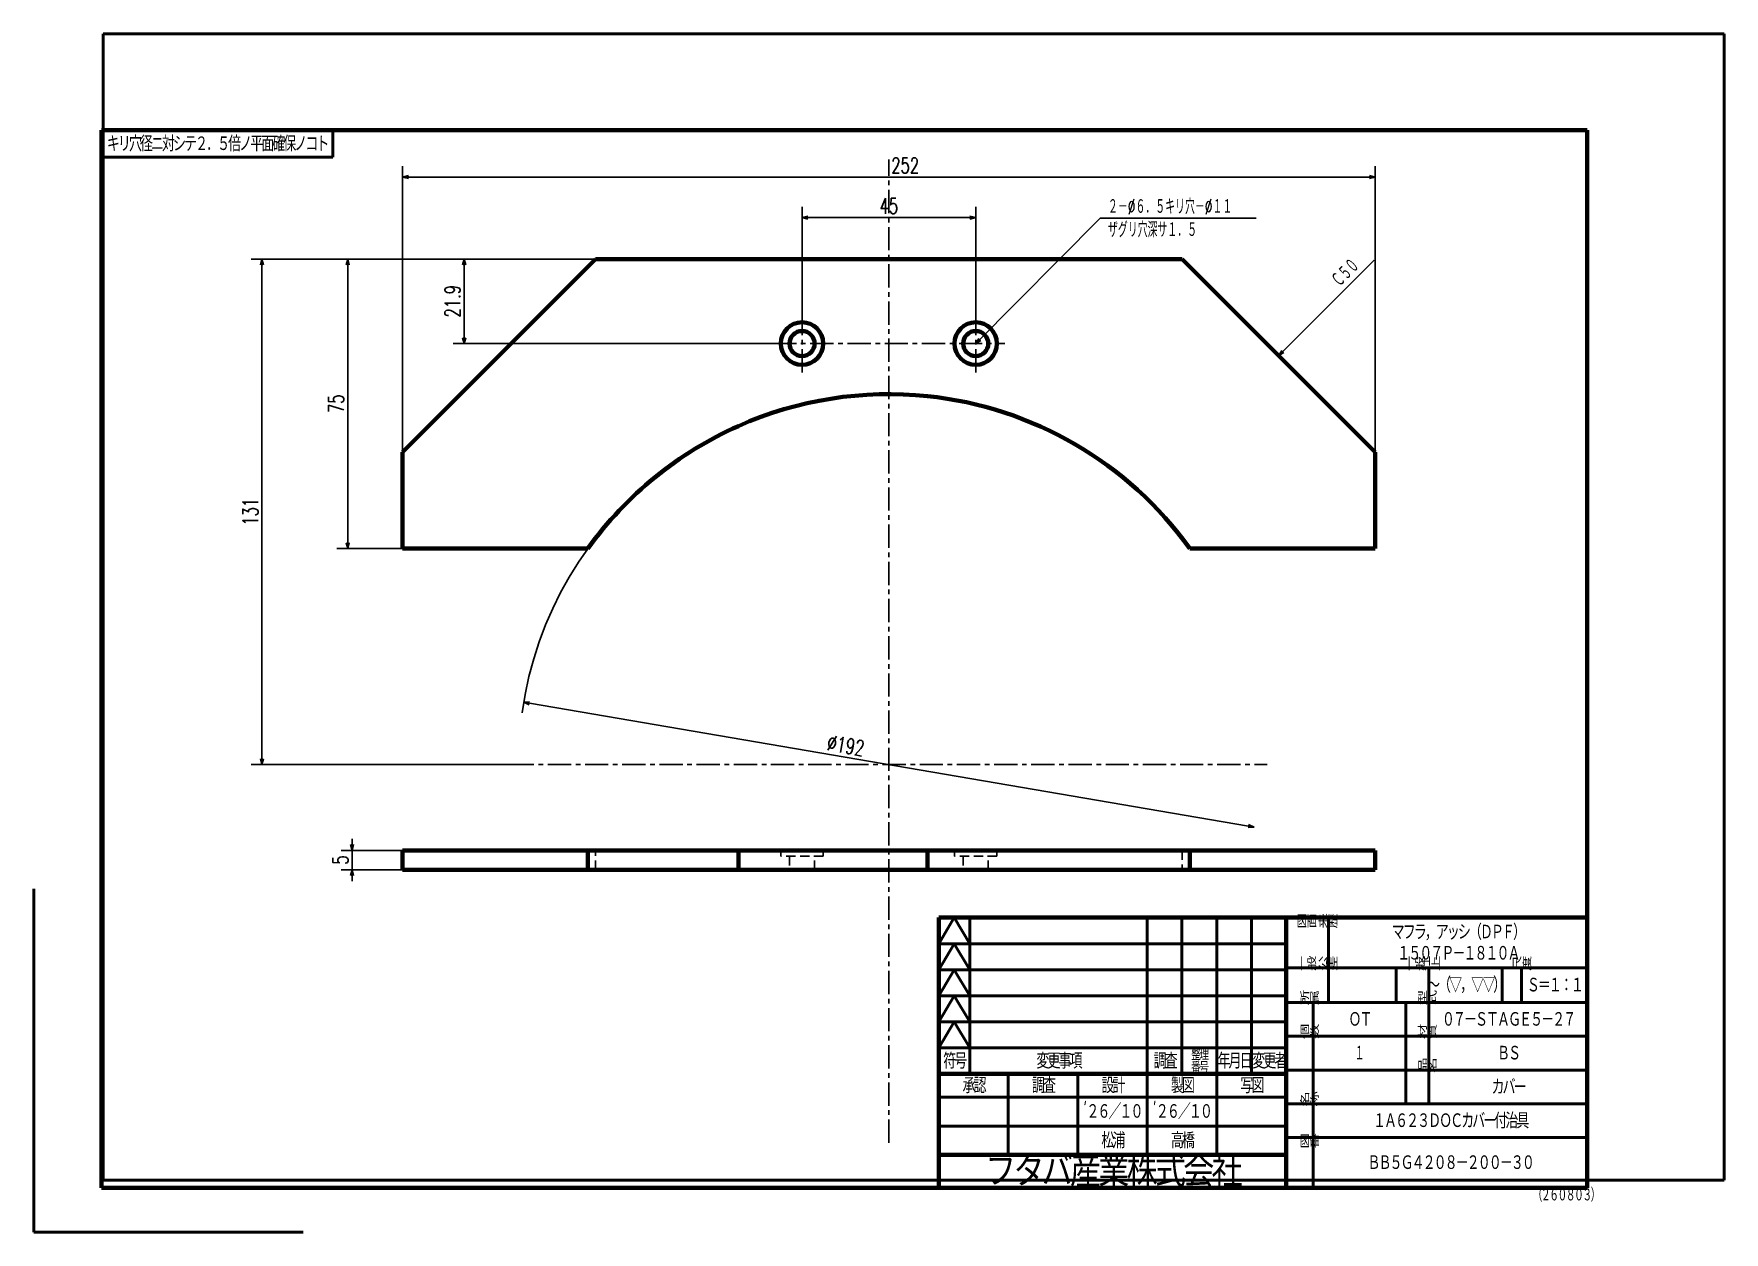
# Model space of a CAD drawing. Header units: millimetres. Extents: x -528 to -90, y -711 to -401.
import ezdxf

# ---------------------------------------------------------------- set-up
doc = ezdxf.new("R2010")
doc.units = ezdxf.units.MM
doc.header["$LTSCALE"] = 0.189685
doc.linetypes.add('CENTER', pattern=[50.8, 31.75, -6.35, 6.35, -6.35])
doc.linetypes.add('DASHED', pattern=[19.05, 12.7, -6.35])
doc.layers.add('NoLayerName_001', color=7, linetype='Continuous')
doc.layers.add('NoLayerName_003', color=7, linetype='Continuous')
doc.layers.add('SX_DraftLine', color=7, linetype='Continuous', plot=False)
doc.styles.add('@Standard', font='txt', dxfattribs={"bigfont": '@extfont2'})
doc.styles.get("Standard").update_dxf_attribs({"font": 'txt', "bigfont": 'extfont2'})
doc.dimstyles.get("Standard").update_dxf_attribs({"dimtxt": 2.5, "dimasz": 2.5, "dimexe": 1.25, "dimexo": 0.625, "dimtad": 1, "dimzin": 0, "dimdsep": 46, "dimtxsty": 'Standard', "dimcen": 2.5, "dimadec": 0, "dimazin": 0, "dimtfac": 0.75, "dimtmove": 0, "dimatfit": 3, "dimfxl": 1, "dimarcsym": 0})

# ---------------------------------------------------------------- blocks, each defined once
blk = doc.blocks.new('_OPEN30')
at = {"color": 0, "linetype": 'ByBlock', "lineweight": -2}
for p, q in [((-1, 0.267949), (0, 0)), ((0, 0), (-1, -0.267949)), ((0, 0), (-1, 0))]:
    blk.add_line(p, q, dxfattribs=at)
blk = doc.blocks.new('*D4')
at = {"layer": 'Defpoints', "color": 0}
for p in [(-446.38, -459.31), (-382.16, -459.31), (-432.16, -534.31)]:
    blk.add_point(p, dxfattribs=at)
at = {"layer": 'NoLayerName_001', "color": 0, "linetype": 'Continuous', "lineweight": 25}
for p, q in [((-382.16, -459.31), (-449.18, -459.31)), ((-446.38, -532.81), (-446.38, -460.81)), ((-432.16, -534.31), (-449.18, -534.31))]:
    blk.add_line(p, q, dxfattribs=at)
at = {"layer": 'NoLayerName_001', "color": 0, "lineweight": 25, "xscale": 1.5, "yscale": 1.5, "zscale": 1.5}
for p, rotation in [((-446.38, -459.31), 90), ((-446.38, -534.31), 270)]:
    blk.add_blockref('_OPEN30', p, dxfattribs=dict(at, rotation=rotation))
at = {"layer": 'NoLayerName_001', "color": 0, "lineweight": 50, "insert": (-449.38, -496.81), "char_height": 4, "attachment_point": 5, "rotation": 90}
blk.add_mtext('\\W0.700000;75', dxfattribs=at)
blk = doc.blocks.new('*D5')
at = {"layer": 'Defpoints', "color": 0}
for p in [(-468.6, -459.31), (-382.16, -459.31), (-404.16, -590.31)]:
    blk.add_point(p, dxfattribs=at)
at = {"layer": 'NoLayerName_001', "color": 0, "linetype": 'Continuous', "lineweight": 25}
for p, q in [((-382.16, -459.31), (-471.4, -459.31)), ((-468.6, -588.81), (-468.6, -460.81)), ((-404.16, -590.31), (-471.4, -590.31))]:
    blk.add_line(p, q, dxfattribs=at)
at = {"layer": 'NoLayerName_001', "color": 0, "lineweight": 25, "xscale": 1.5, "yscale": 1.5, "zscale": 1.5}
for p, rotation in [((-468.6, -459.31), 90), ((-468.6, -590.31), 270)]:
    blk.add_blockref('_OPEN30', p, dxfattribs=dict(at, rotation=rotation))
at = {"layer": 'NoLayerName_001', "color": 0, "lineweight": 50, "insert": (-471.6, -524.81), "char_height": 4, "attachment_point": 5, "rotation": 90}
blk.add_mtext('\\W0.700000;131', dxfattribs=at)
blk = doc.blocks.new('*D6')
at = {"layer": 'Defpoints', "color": 0}
for p in [(-328.66, -448.57), (-328.66, -473.71), (-283.66, -473.71)]:
    blk.add_point(p, dxfattribs=at)
at = {"layer": 'NoLayerName_001', "color": 0, "linetype": 'Continuous', "lineweight": 25}
for p, q in [((-328.66, -473.71), (-328.66, -445.77)), ((-283.66, -473.71), (-283.66, -445.77)), ((-285.16, -448.57), (-327.16, -448.57))]:
    blk.add_line(p, q, dxfattribs=at)
at = {"layer": 'NoLayerName_001', "color": 0, "lineweight": 25, "xscale": 1.5, "yscale": 1.5, "zscale": 1.5, "rotation": 180}
blk.add_blockref('_OPEN30', (-328.66, -448.57), dxfattribs=at)
at = {"layer": 'NoLayerName_001', "color": 0, "lineweight": 25, "xscale": 1.5, "yscale": 1.5, "zscale": 1.5}
blk.add_blockref('_OPEN30', (-283.66, -448.57), dxfattribs=at)
at = {"layer": 'NoLayerName_001', "color": 0, "lineweight": 50, "insert": (-306.16, -445.57), "char_height": 4, "attachment_point": 5}
blk.add_mtext('\\W0.700000;45', dxfattribs=at)
blk = doc.blocks.new('DIM_0001')
at = {"layer": 'NoLayerName_001', "color": 7, "linetype": 'Continuous', "lineweight": 25}
blk.add_line((0, 0), (24.7, 24.7), dxfattribs=at)
blk.add_lwpolyline([(1.34, 0.78), (0, 0), (0.78, 1.34)], dxfattribs=at)
at = {"layer": 'NoLayerName_001', "color": 7, "linetype": 'Continuous', "lineweight": 50, "width": 0.583333}
blk.add_text('Ｃ５０', height=4, rotation=45, dxfattribs=at).set_placement((15.93, 17.35))
blk = doc.blocks.new('*D8')
at = {"layer": 'Defpoints', "color": 0}
for p in [(-400.79, -574.14), (-211.53, -606.48)]:
    blk.add_point(p, dxfattribs=at)
at = {"layer": 'NoLayerName_001', "color": 0, "linetype": 'Continuous', "lineweight": 25}
blk.add_line((-399.31, -574.39), (-213.01, -606.23), dxfattribs=at)
blk.add_arc((-306.16, -590.31), 96, 84.0208, 171.9735, dxfattribs=at)
at = {"layer": 'NoLayerName_001', "color": 0, "lineweight": 25, "xscale": 1.5, "yscale": 1.5, "zscale": 1.5}
for p, rotation in [((-400.79, -574.14), 170.3023150409971), ((-211.53, -606.48), 350.3023150409971)]:
    blk.add_blockref('_OPEN30', p, dxfattribs=dict(at, rotation=rotation))
at = {"layer": 'NoLayerName_001', "color": 0, "lineweight": 50, "insert": (-317.31, -585.36), "char_height": 4, "attachment_point": 5, "rotation": 350.3023}
blk.add_mtext('\\W0.700000;%%c192', dxfattribs=at)
blk = doc.blocks.new('*D9')
at = {"layer": 'Defpoints', "color": 0}
for p in [(-445.26, -612.53), (-432.16, -612.53), (-432.16, -617.53)]:
    blk.add_point(p, dxfattribs=at)
at = {"layer": 'NoLayerName_001', "color": 0, "linetype": 'Continuous', "lineweight": 25}
for p, q in [((-432.16, -612.53), (-448.06, -612.53)), ((-445.26, -611.03), (-445.26, -609.53)), ((-445.26, -617.53), (-445.26, -612.53)), ((-432.16, -617.53), (-448.06, -617.53)), ((-445.26, -619.03), (-445.26, -620.53))]:
    blk.add_line(p, q, dxfattribs=at)
at = {"layer": 'NoLayerName_001', "color": 0, "lineweight": 25, "xscale": 1.5, "yscale": 1.5, "zscale": 1.5}
for p, rotation in [((-445.26, -612.53), 270), ((-445.26, -617.53), 90)]:
    blk.add_blockref('_OPEN30', p, dxfattribs=dict(at, rotation=rotation))
at = {"layer": 'NoLayerName_001', "color": 0, "lineweight": 50, "insert": (-448.26, -615.03), "char_height": 4, "attachment_point": 5, "rotation": 90}
blk.add_mtext('\\W0.700000;5', dxfattribs=at)
blk = doc.blocks.new('*D10')
at = {"layer": 'Defpoints', "color": 0}
for p in [(-432.16, -438.06), (-432.16, -509.31), (-180.16, -509.31)]:
    blk.add_point(p, dxfattribs=at)
at = {"layer": 'NoLayerName_001', "color": 0, "linetype": 'Continuous', "lineweight": 25}
for p, q in [((-432.16, -509.31), (-432.16, -435.26)), ((-180.16, -509.31), (-180.16, -435.26)), ((-181.66, -438.06), (-430.66, -438.06))]:
    blk.add_line(p, q, dxfattribs=at)
at = {"layer": 'NoLayerName_001', "color": 0, "lineweight": 25, "xscale": 1.5, "yscale": 1.5, "zscale": 1.5, "rotation": 180}
blk.add_blockref('_OPEN30', (-432.16, -438.06), dxfattribs=at)
at = {"layer": 'NoLayerName_001', "color": 0, "lineweight": 25, "xscale": 1.5, "yscale": 1.5, "zscale": 1.5}
blk.add_blockref('_OPEN30', (-180.16, -438.06), dxfattribs=at)
at = {"layer": 'NoLayerName_001', "color": 0, "lineweight": 50, "insert": (-301.93, -435.06), "char_height": 4, "attachment_point": 5}
blk.add_mtext('\\W0.700000;252', dxfattribs=at)
blk = doc.blocks.new('DIM_0002')
at = {"layer": 'NoLayerName_001', "color": 7, "linetype": 'Continuous', "lineweight": 25}
for points in [[(0, 0), (32.26, 32.5), (72.66, 32.5)], [(1.34, 0.78), (0, 0), (0.77, 1.35)]]:
    blk.add_lwpolyline(points, dxfattribs=at)
at = {"layer": 'NoLayerName_001', "color": 7, "linetype": 'Continuous', "lineweight": 50, "width": 0.583333}
for s, p in [('２－%%c６．５キリ穴－%%c１１', (34.26, 33.5)), ('ザグリ穴深サ１．５', (34.26, 27.5))]:
    blk.add_text(s, height=4, dxfattribs=at).set_placement(p)
blk = doc.blocks.new('*D12')
at = {"layer": 'Defpoints', "color": 0}
for p in [(-416.22, -459.31), (-382.16, -459.31), (-336.16, -481.21)]:
    blk.add_point(p, dxfattribs=at)
at = {"layer": 'NoLayerName_001', "color": 0, "linetype": 'Continuous', "lineweight": 25}
for p, q in [((-382.16, -459.31), (-419.02, -459.31)), ((-416.22, -479.71), (-416.22, -460.81)), ((-336.16, -481.21), (-419.02, -481.21))]:
    blk.add_line(p, q, dxfattribs=at)
at = {"layer": 'NoLayerName_001', "color": 0, "lineweight": 25, "xscale": 1.5, "yscale": 1.5, "zscale": 1.5}
for p, rotation in [((-416.22, -459.31), 90), ((-416.22, -481.21), 270)]:
    blk.add_blockref('_OPEN30', p, dxfattribs=dict(at, rotation=rotation))
at = {"layer": 'NoLayerName_001', "color": 0, "lineweight": 50, "insert": (-419.22, -470.26), "char_height": 4, "attachment_point": 5, "rotation": 90}
blk.add_mtext('\\W0.700000;21.9', dxfattribs=at)
blk = doc.blocks.new('JZB_0001')
at = {"layer": 'NoLayerName_001', "color": 60, "linetype": 'Continuous', "lineweight": 100}
for p, q in [((50, 75), (0, 25)), ((202, 75), (50, 75)), ((252, 25), (202, 75)), ((87, 31.72), (87, 31.72)), ((0, 25), (0, 0)), ((252, 25), (252, 0)), ((252, 0), (203.97, 0)), ((48.03, 0), (0, 0))]:
    blk.add_line(p, q, dxfattribs=at)
for centre, radius in [((103.5, 53.1), 5.5), ((148.5, 53.1), 5.5), ((103.5, 53.1), 3.25), ((148.5, 53.1), 3.25)]:
    blk.add_circle(centre, radius, dxfattribs=at)
for start, end in [(84.0211, 113.9695), (35.6853, 84.0208), (113.9692, 144.3147)]:
    blk.add_arc((126, -56), 96, start, end, dxfattribs=at)
blk = doc.blocks.new('JZB_0002')
at = {"layer": 'NoLayerName_001', "color": 60, "linetype": 'Continuous', "lineweight": 100}
for p, q in [((252, 5), (0, 5)), ((0, 5), (0, 0)), ((48.03, 5), (48.03, 0)), ((87, 0), (87, 5)), ((136, 5), (136, 0)), ((203.97, 0), (203.97, 5)), ((252, 0), (252, 5)), ((0, 0), (252, 0))]:
    blk.add_line(p, q, dxfattribs=at)
at = {"layer": 'NoLayerName_001', "color": 60, "linetype": 'DASHED', "lineweight": 25}
for p, q in [((50, 0), (50, 5)), ((98, 5), (98, 3.5)), ((109, 3.5), (109, 5)), ((143, 5), (143, 3.5)), ((154, 3.5), (154, 5)), ((202, 5), (202, 0)), ((109, 3.5), (98, 3.5)), ((100.25, 3.5), (100.25, 0)), ((106.75, 0), (106.75, 3.5)), ((154, 3.5), (143, 3.5)), ((145.25, 3.5), (145.25, 0)), ((151.75, 0), (151.75, 3.5))]:
    blk.add_line(p, q, dxfattribs=at)

msp = doc.modelspace()

# ---------------------------------------------------------------- linework, layer by layer
at = {"layer": 'NoLayerName_001', "color": 7, "linetype": 'Continuous', "lineweight": 50}
for p, q in [((-450.22, -425.95), (-450.22, -432.95)), ((-450.22, -432.95), (-510.22, -432.95))]:
    msp.add_line(p, q, dxfattribs=at)
at = {"layer": 'NoLayerName_001', "color": 8, "linetype": 'CENTER', "lineweight": 25}
for p, q in [((-306.16, -688.31), (-306.16, -433.52)), ((-328.66, -488.71), (-328.66, -473.71)), ((-283.66, -488.71), (-283.66, -473.71)), ((-336.16, -481.21), (-276.16, -481.21)), ((-404.16, -590.31), (-208.16, -590.31))]:
    msp.add_line(p, q, dxfattribs=at)
at = {"layer": 'NoLayerName_003', "color": 7, "linetype": 'Continuous', "lineweight": 100}
for p, q in [((-125.22, -425.95), (-510.22, -425.95)), ((-510.22, -699.95), (-510.22, -425.95)), ((-125.22, -425.95), (-125.22, -699.95)), ((-125.22, -629.95), (-293.22, -629.95)), ((-293.22, -699.95), (-293.22, -629.95)), ((-203.22, -699.95), (-203.22, -629.95)), ((-203.22, -670.45), (-293.22, -670.45)), ((-203.22, -691.45), (-293.22, -691.45)), ((-125.22, -699.95), (-510.22, -699.95))]:
    msp.add_line(p, q, dxfattribs=at)
at = {"layer": 'NoLayerName_003', "color": 7, "linetype": 'Continuous', "lineweight": 50}
for p, q in [((-289.22, -629.95), (-293.22, -636.7)), ((-289.22, -629.95), (-285.22, -636.7)), ((-285.22, -670.45), (-285.22, -629.95)), ((-239.22, -691.45), (-239.22, -629.95)), ((-230.22, -670.45), (-230.22, -629.95)), ((-221.22, -670.45), (-221.22, -629.95)), ((-212.22, -670.45), (-212.22, -629.95)), ((-192.22, -651.95), (-192.22, -629.95)), ((-203.22, -636.7), (-293.22, -636.7)), ((-289.22, -636.7), (-293.22, -643.45)), ((-289.22, -636.7), (-285.22, -643.45)), ((-203.22, -643.45), (-293.22, -643.45)), ((-289.22, -643.45), (-293.22, -650.2)), ((-289.22, -643.45), (-285.22, -650.2)), ((-125.22, -642.95), (-203.22, -642.95)), ((-174.72, -651.95), (-174.72, -642.95)), ((-166.22, -678.2), (-166.22, -642.95)), ((-147.22, -642.95), (-147.22, -651.95)), ((-142.22, -642.95), (-142.22, -651.95)), ((-203.22, -650.2), (-293.22, -650.2)), ((-289.22, -650.2), (-293.22, -656.95)), ((-289.22, -650.2), (-285.22, -656.95)), ((-125.22, -651.95), (-203.22, -651.95)), ((-196.22, -699.95), (-196.22, -651.95)), ((-172.22, -678.2), (-172.22, -651.95)), ((-203.22, -656.95), (-293.22, -656.95)), ((-289.22, -656.95), (-293.22, -663.7)), ((-289.22, -656.95), (-285.22, -663.7)), ((-125.22, -660.7), (-203.22, -660.7)), ((-203.22, -663.7), (-293.22, -663.7)), ((-125.22, -669.45), (-203.22, -669.45)), ((-275.22, -691.45), (-275.22, -670.45)), ((-257.22, -691.45), (-257.22, -670.45)), ((-221.22, -691.45), (-221.22, -670.45)), ((-203.22, -676.45), (-293.22, -676.45)), ((-125.22, -678.2), (-203.22, -678.2)), ((-203.22, -683.95), (-293.22, -683.95)), ((-125.22, -686.95), (-203.22, -686.95))]:
    msp.add_line(p, q, dxfattribs=at)
at = {"layer": 'SX_DraftLine', "color": 8, "linetype": 'Continuous', "lineweight": 50}
for p, q in [((-89.72, -400.95), (-509.72, -400.95)), ((-509.72, -697.95), (-509.72, -400.95)), ((-89.72, -400.95), (-89.72, -697.95)), ((-527.72, -711.45), (-527.72, -622.53)), ((-527.72, -711.45), (-527.72, -622.53)), ((-89.72, -697.95), (-509.72, -697.95)), ((-527.72, -711.45), (-457.95, -711.45)), ((-527.72, -711.45), (-457.95, -711.45))]:
    msp.add_line(p, q, dxfattribs=at)

# ---------------------------------------------------------------- block references
at = {"layer": 'NoLayerName_001', "color": 7, "linetype": 'Continuous', "lineweight": 25}
for name, p in [('DIM_0002', (-283.66, -481.21)), ('DIM_0001', (-205.16, -484.31))]:
    msp.add_blockref(name, p, dxfattribs=at)
at = {"layer": 'NoLayerName_001'}
for name, p in [('JZB_0001', (-432.16, -534.31)), ('JZB_0002', (-432.16, -617.53))]:
    msp.add_blockref(name, p, dxfattribs=at)

# ---------------------------------------------------------------- texts
at = {"layer": 'NoLayerName_001', "color": 7, "lineweight": 50, "attachment_point": 5}
for s, insert, char_height, width, line_spacing_factor in [('\\A1;\\W0.763763;\\T0.763763;キリ穴径ニ対シテ２．５倍ノ平面確保ノコト', (-480.22, -429.45), 4, 77.9038, 0.6), ('\\A1;\\W0.763763;\\T0.763763;マフラ，アッシ（ＤＰＦ）\\P１５０７Ｐ－１８１０Ａ', (-158.72, -636.45), 4, 46.7423, 0.825), ('\\A1;\\W0.763763;\\T0.763763;～（▽，▽▽）', (-156.72, -647.45), 4, 27.2663, 0.6), ('\\A1;\\W0.763763;\\T0.763763;Ｓ＝１：１', (-133.72, -647.45), 4, 19.4759, 0.6), ('\\A1;\\W0.763763;\\T0.763763;ＯＴ', (-184.22, -656.33), 4, 7.7904, 0.6), ('\\A1;\\W0.763763;\\T0.763763;０７－ＳＴＡＧＥ５－２７', (-145.72, -656.33), 4, 46.7423, 0.6), ('\\A1;\\W0.583333;１', (-184.22, -665.08), 4, 2.975, 0.6), ('\\A1;\\W0.763763;\\T0.763763;ＢＳ', (-145.72, -665.08), 4, 7.7904, 0.6), ('\\A1;\\W0.763763;\\T0.763763;カバー', (-145.72, -673.83), 4, 11.6856, 0.6), ('\\A1;\\W0.763763;\\T0.763763;’２６／１０', (-248.22, -680.2), 4, 23.3711, 0.6), ('\\A1;\\W0.763763;\\T0.763763;’２６／１０', (-230.22, -680.2), 4, 23.3711, 0.6), ('\\A1;\\W0.763763;\\T0.763763;１Ａ６２３ＤＯＣカバー付治具', (-160.72, -682.58), 4, 54.5327, 0.6), ('\\A1;\\W0.763763;\\T0.763763;松浦', (-248.22, -687.7), 4, 7.7904, 0.6), ('\\A1;\\W0.763763;\\T0.763763;高橋', (-230.22, -687.7), 4, 7.7904, 0.6), ('\\A1;\\W0.763763;\\T0.763763;ＢＢ５Ｇ４２０８－２００－３０', (-160.72, -693.45), 4, 58.4278, 0.6), ('\\A1;\\W0.555556;\\T0.750000;（２６０８０３）', (-130.76, -701.83), 3.5, 19.8333, 0.6)]:
    msp.add_mtext(s, dxfattribs=dict(at, insert=insert, char_height=char_height, width=width, line_spacing_factor=line_spacing_factor))
at = {"layer": 'NoLayerName_003', "color": 7, "lineweight": 25, "style": '@Standard', "width": 0.7}
for s, p in [('図面', (-200.47, -632.62)), ('来歴', (-194.97, -632.62)), ('一般', (-200.47, -643.62)), ('公差', (-194.97, -643.62)), ('一般', (-172.6, -643.62)), ('仕上', (-168.35, -643.62)), ('尺度', (-144.72, -643.62)), ('所属', (-199.72, -652.5)), ('型式', (-169.22, -652.5)), ('個数', (-199.72, -661.25)), ('材質', (-169.22, -661.25)), ('品名', (-169.22, -670)), ('名称', (-199.72, -678.75)), ('図番', (-199.72, -689.62))]:
    msp.add_text(s, height=3.333, dxfattribs=at).set_placement(p)
at = {"layer": 'NoLayerName_003', "color": 7, "lineweight": 25, "attachment_point": 5, "line_spacing_factor": 0.6}
for s, insert, char_height, width in [('\\A1;\\W0.763763;\\T0.763763;符号', (-289.22, -667.08), 4, 7.7904), ('\\A1;\\W0.763763;\\T0.763763;変更事項', (-262.22, -667.08), 4, 15.5808), ('\\A1;\\W0.763763;\\T0.763763;調査', (-234.72, -667.08), 4, 7.7904), ('\\A1;\\W0.763763;\\T0.763763;整理', (-225.72, -665.39), 3, 5.8428), ('\\A1;\\W0.763763;\\T0.763763;年月日', (-216.72, -667.08), 4, 11.6856), ('\\A1;\\W0.763763;\\T0.763763;変更者', (-207.72, -667.08), 4, 11.6856), ('\\A1;\\W0.763763;\\T0.763763;番号', (-225.72, -668.77), 3, 5.8428), ('\\A1;\\W0.763763;\\T0.763763;承認', (-284.22, -673.45), 4, 7.7904), ('\\A1;\\W0.763763;\\T0.763763;調査', (-266.22, -673.45), 4, 7.7904), ('\\A1;\\W0.763763;\\T0.763763;設計', (-248.22, -673.45), 4, 7.7904), ('\\A1;\\W0.763763;\\T0.763763;製図', (-230.22, -673.45), 4, 7.7904), ('\\A1;\\W0.763763;\\T0.763763;写図', (-212.22, -673.45), 4, 7.7904)]:
    msp.add_mtext(s, dxfattribs=dict(at, insert=insert, char_height=char_height, width=width))
at = {"layer": 'NoLayerName_003', "color": 7, "lineweight": 100, "insert": (-248.22, -695.7), "char_height": 8, "width": 83.8016, "attachment_point": 5, "line_spacing_factor": 0.6}
msp.add_mtext('\\A1;\\W0.912871;\\T0.912871;フタバ産業株式会社', dxfattribs=at)

# ---------------------------------------------------------------- dimensions: what is measured, and where the dimension line sits
at = {"layer": 'NoLayerName_001', "color": 7, "linetype": 'Continuous', "lineweight": 50}
for base, p1, p2, angle, picture, middle in [((-432.16, -438.06), (-180.16, -509.31), (-432.16, -509.31), 180, '*D10', (-301.93, -438.06)), ((-328.66, -448.57), (-283.66, -473.71), (-328.66, -473.71), 180, '*D6', (-306.16, -448.57)), ((-468.6, -459.31), (-404.16, -590.31), (-382.16, -459.31), 90, '*D5', (-468.6, -524.81)), ((-446.38, -459.31), (-432.16, -534.31), (-382.16, -459.31), 90, '*D4', (-446.38, -496.81)), ((-416.22, -459.31), (-336.16, -481.21), (-382.16, -459.31), 90, '*D12', (-416.22, -470.26)), ((-445.26, -612.53), (-432.16, -617.53), (-432.16, -612.53), 90, '*D9', (-445.26, -615.03))]:
    dim = msp.add_linear_dim(base=base, p1=p1, p2=p2, angle=angle, text='\\W0.700000;<>', dimstyle='Standard', override={"dimtxt": 4, "dimasz": 1.5, "dimexe": 2.8, "dimexo": 0, "dimgap": 1, "dimdec": 1, "dimzin": 8, "dimblk": 'OPEN30', "dimclrd": 0, "dimclre": 0, "dimclrt": 0, "dimtp": 0, "dimtm": 0, "dimlwd": 25, "dimlwe": 25}, dxfattribs=at)
    dim.commit()
    dim.dimension.update_dxf_attribs({"geometry": picture, "text_midpoint": middle, "dimtype": 160})
dim = msp.add_diameter_dim_2p(p1=(-211.53, -606.48), p2=(-400.79, -574.14), text='\\W0.700000;<>', dimstyle='Standard', override={"dimtxt": 4, "dimasz": 1.5, "dimexe": 2.8, "dimexo": 0, "dimgap": 1, "dimdec": 1, "dimzin": 8, "dimpost": '%%c<>', "dimblk": 'OPEN30', "dimcen": 0, "dimclrd": 0, "dimclre": 0, "dimclrt": 0, "dimtp": 0, "dimtm": 0, "dimatfit": 2, "dimlwd": 25, "dimlwe": 25}, dxfattribs=at)
dim.commit()
dim.dimension.update_dxf_attribs({"geometry": '*D8', "text_midpoint": (-317.81, -588.32), "dimtype": 163})

doc.saveas('drawing.dxf')
